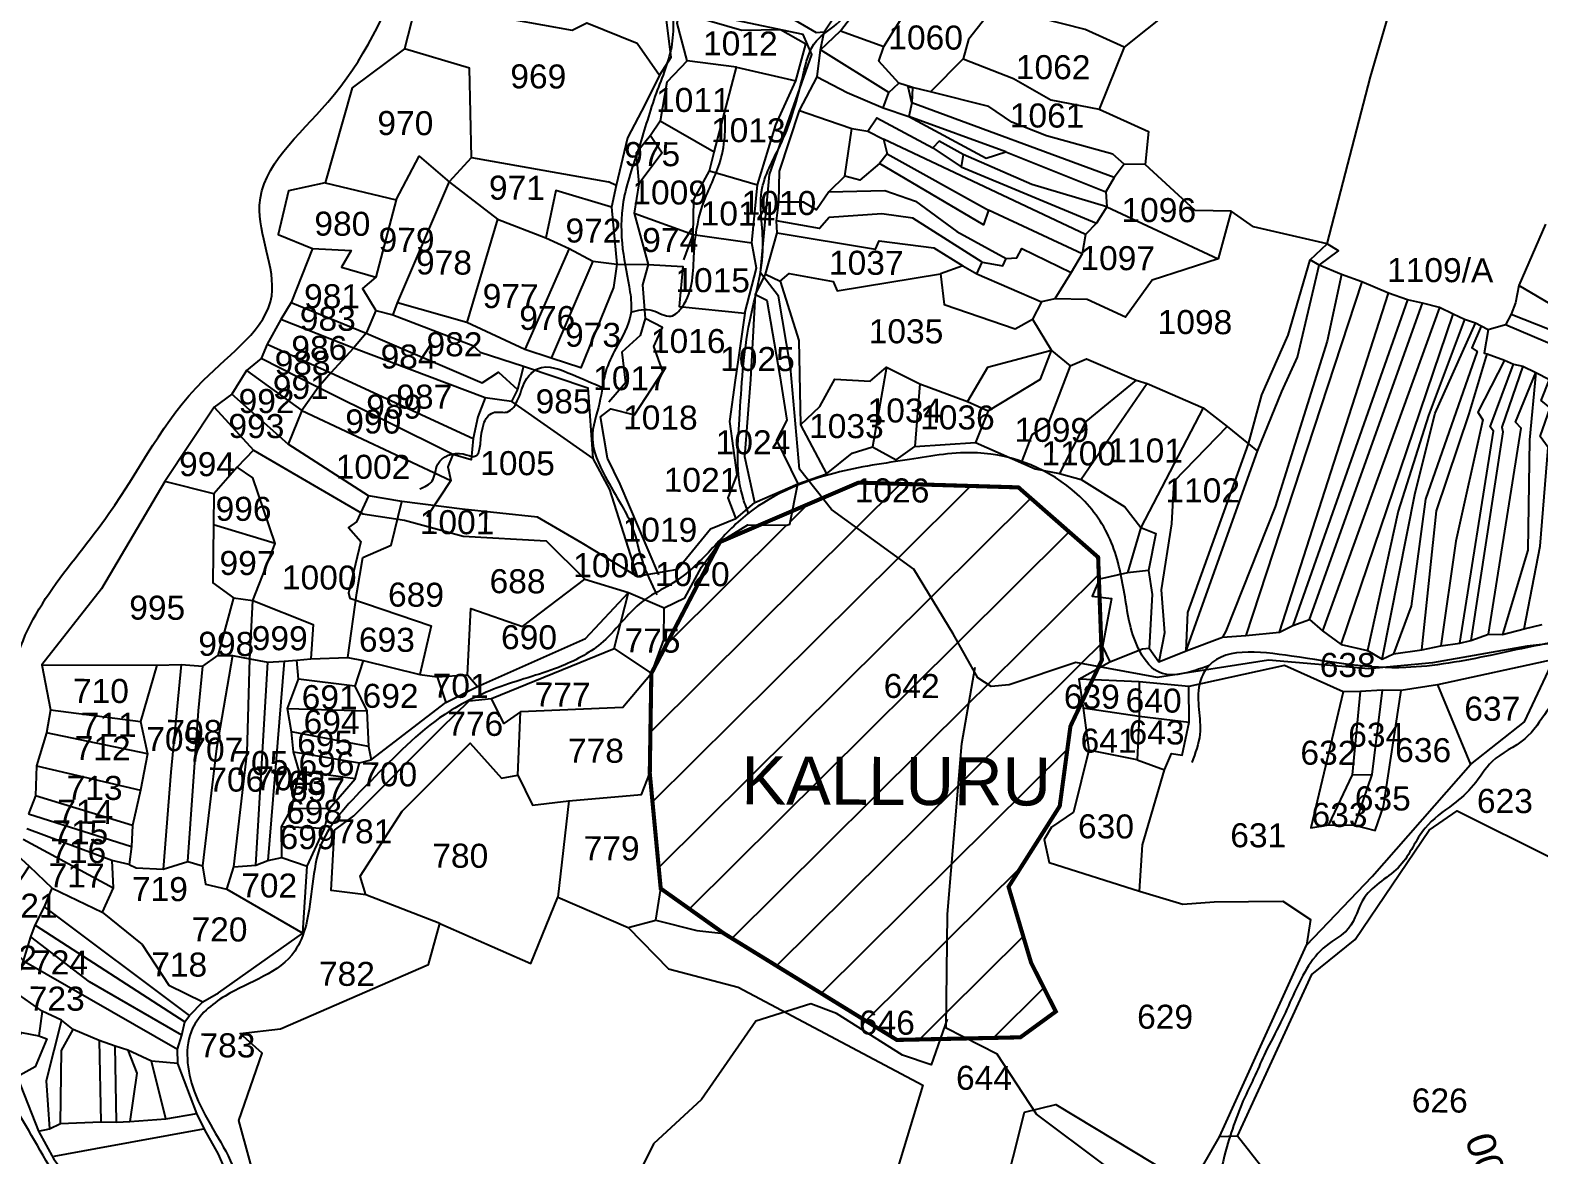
# Model space of a CAD drawing. Header units: inches. Extents: x 179671 to 186600, y 1613438 to 1621634.
# Drawn here: x 180495 to 181437, y 1617026 to 1617728 of the extents above; entities that cross this region are included whole.
import ezdxf
from ezdxf.enums import TextEntityAlignment as Align

# ---------------------------------------------------------------- set-up
doc = ezdxf.new("R2010")
doc.units = ezdxf.units.IN
doc.header["$LTSCALE"] = 15
doc.header["$MEASUREMENT"] = 0
for name, color, linetype in [('CSMark', 72, 'Continuous'), ('PLOT', 7, 'Continuous'), ('PLOT NO', 7, 'Continuous'), ('ROAD', 1, 'Continuous'), ('STREAM', 4, 'Continuous')]:
    doc.layers.add(name, color=color, linetype=linetype)
doc.styles.get("Standard").update_dxf_attribs({"font": 'arial.ttf'})
pattern_1 = [(44.7684, (179073.567, 1616750.192), (-22.40683, 22.58873), [])]

msp = doc.modelspace()

# ---------------------------------------------------------------- hatches: boundary and pattern name
at = {"layer": 'STREAM'}
h = msp.add_hatch(dxfattribs=at)
h.set_pattern_fill('ANSI31', color=11, scale=254.535425, angle=-0.23162)
h.set_pattern_definition(pattern_1)
h.paths.add_polyline_path([(181076.81, 1617282.52), (181084.63, 1617327.29), (181071.37, 1617350.97), (181046.65, 1617391.35), (180995.42, 1617428.52), (180989.76, 1617435.65), (180970.98, 1617427.6), (180969.38, 1617419.4), (180967.43, 1617418.69), (180950.68, 1617418.9), (180925.61, 1617408.16), (180882.85, 1617326.12), (180881.87, 1617263.81), (180888.71, 1617191.88), (180928.14, 1617163.87), (181036.14, 1617097.37), (181063.28, 1617097.94), (181066.96, 1617108.44), (181067.74, 1617175.93)])
h.paths.add_polyline_path([(180881.25, 1617376.7), (180935.52, 1617376.48), (180935.62, 1617399.46), (180881.34, 1617399.68)], flags=9)
h.paths.add_polyline_path([(180862.23, 1617335.26), (180904.73, 1617335.09), (180904.82, 1617357.68), (180862.32, 1617357.85)], flags=9)
h.paths.add_polyline_path([(181008.54, 1617096.7), (181051.16, 1617096.52), (181051.25, 1617119.5), (181008.63, 1617119.67)], flags=9)
h.paths.add_polyline_path([(181024.07, 1617306.81), (181066.69, 1617306.64), (181066.78, 1617329.62), (181024.16, 1617329.79)], flags=24)
h.paths.add_polyline_path([(181005.99, 1617428.95), (181060.27, 1617428.73), (181060.36, 1617451.7), (181006.08, 1617451.92)], flags=9)
h = msp.add_hatch(dxfattribs=at)
h.set_pattern_fill('ANSI31', color=11, scale=254.535425, angle=-0.23162)
h.set_pattern_definition(pattern_1)
h.paths.add_polyline_path([(181162.73, 1617373.87), (181158.02, 1617374.45), (181162.35, 1617384.23), (181161.83, 1617398.7), (181112.09, 1617442.3), (181012.26, 1617445.29), (180989.76, 1617435.65), (180995.42, 1617428.52), (181046.65, 1617391.35), (181071.37, 1617350.97), (181086.79, 1617323.44), (181094.96, 1617318.06), (181106.3, 1617318.96), (181147.93, 1617332.95), (181162.16, 1617330.34), (181164.16, 1617334.56)])
h.paths.add_polyline_path([(181030.93, 1617310.51), (181059.86, 1617310.39), (181059.92, 1617325.99), (181030.99, 1617326.1)], flags=24)
h = msp.add_hatch(dxfattribs=at)
h.set_pattern_fill('ANSI31', color=11, scale=254.535425, angle=-0.23162)
h.set_pattern_definition(pattern_1)
h.paths.add_polyline_path([(181144.54, 1617293.19), (181151.91, 1617308.73), (181149.88, 1617322.58), (181161.6, 1617329.17), (181162.16, 1617330.34), (181147.93, 1617332.95), (181106.3, 1617318.96), (181094.96, 1617318.06), (181086.79, 1617323.44), (181084.63, 1617327.29), (181076.81, 1617282.52), (181067.74, 1617175.93), (181066.91, 1617104.7), (181079.43, 1617098.28), (181113.29, 1617099), (181135.4, 1617115.1), (181119.96, 1617145.61), (181105.89, 1617192.95), (181137.86, 1617243.34)])

# ---------------------------------------------------------------- linework, layer by layer
at = {"layer": 'PLOT'}
for points in [[(180966.91, 1617737.32), (180985.73, 1617726.37), (180990.67, 1617726.78), (181012.73, 1617759.91), (181023.09, 1617774.08), (181034.63, 1617791.3), (181052.86, 1617807.09), (181060.64, 1617829.25), (181062.21, 1617857.17), (181075.58, 1617893.45), (181080.12, 1617903.59), (181085.28, 1617922.42), (181090.02, 1617945.76), (181105, 1617952.51), (181127.07, 1617985.44), (181138.18, 1618005.13), (181164.91, 1618063.59), (181188.55, 1618118.43)], [(180988.42, 1617715.38), (181000.88, 1617727.26), (181046.1, 1617786.19), (181059.06, 1617805.56), (181070.2, 1617839.44), (181066.27, 1617850.45), (181077.57, 1617866.55), (181084.46, 1617888.67), (181092.53, 1617913.91), (181090.02, 1617945.76)], [(181441.15, 1617606.69), (181424.48, 1617568.35), (181422.54, 1617557.54), (181419.8, 1617550.52), (181416.26, 1617543.77), (181405.43, 1617540.65), (181401.02, 1617542.87), (181397.46, 1617544.92), (181390.67, 1617547.16), (181383.54, 1617550.42), (181374.89, 1617554.53), (181364.36, 1617557.29), (181355.02, 1617559.36), (181343.14, 1617563.48), (181326.51, 1617570.68), (181313.88, 1617575.2), (181299.8, 1617581.03), (181294.2, 1617584.45), (181304.78, 1617594.42), (181331.82, 1617698.62), (181382.11, 1617870.73)], [(180900.69, 1617796.95), (180899.91, 1617780.42), (180889.15, 1617757.99), (180895.04, 1617710.65), (180887.88, 1617699.59), (180878.94, 1617681.44), (180867.89, 1617660.61), (180860.95, 1617630.69), (180858, 1617617.27), (180861.26, 1617581.58), (180859.16, 1617567.08), (180838.87, 1617516.94), (180820.35, 1617522.96), (180803.86, 1617528.47), (180767.58, 1617545.17), (180724.36, 1617557.42)], [(181178.03, 1617717.02), (181153.83, 1617728.21), (181097.03, 1617742.53), (181089.08, 1617751.22), (181086.27, 1617770.41), (181046.1, 1617786.19)], [(180743.36, 1617773.11), (180728.66, 1617716.14), (180696.15, 1617691.66), (180679.26, 1617632.36), (180656.21, 1617627.52), (180649.8, 1617600.22), (180671.24, 1617591.47), (180657.89, 1617557.7), (180651.45, 1617547.2), (180642.92, 1617531.77), (180639.16, 1617522.81), (180630.04, 1617515.22), (180620.9, 1617500.4), (180609.92, 1617492.4), (180578.97, 1617445.91), (180539.44, 1617379.07), (180502.3, 1617331.57), (180507.74, 1617303.54), (180505.21, 1617289.11), (180498.93, 1617268.51), (180498.23, 1617249.74), (180494.05, 1617238.54)], [(181027.68, 1617679.33), (181031.14, 1617688.88), (181037.32, 1617694.55), (181024.83, 1617708.41), (181028.06, 1617717.52), (181054.69, 1617760.24), (181089.08, 1617751.22), (181097.03, 1617742.53), (181080.98, 1617721.86), (181077.52, 1617709.8), (181057.14, 1617689.15), (181045.97, 1617691.92), (181045.48, 1617682.45), (181043.24, 1617692.39), (181045.97, 1617691.92), (181037.32, 1617694.55)], [(180780.62, 1617752.92), (180796.44, 1617734.33), (180833.51, 1617727.75), (180842.61, 1617732.25), (180873.98, 1617719.64), (180887.88, 1617699.59)], [(180679.26, 1617632.36), (180723.62, 1617621.86), (180737.88, 1617649.1), (180756.84, 1617632.94), (180786.74, 1617609.66), (180816.94, 1617598.09), (180831.55, 1617591.45), (180846.39, 1617583.59), (180861.26, 1617581.58), (180880.78, 1617581.5), (180902.62, 1617580.14), (180900.32, 1617555.29), (180941.28, 1617550.98), (180948.47, 1617579.22), (180945.6, 1617595.07), (180949.17, 1617631.13), (180960.57, 1617668.56), (180973.12, 1617696.05), (180979.31, 1617718.93), (180963.49, 1617728.01), (180939.34, 1617727.62), (180900.36, 1617738.75)], [(180936.05, 1617704.66), (180905.27, 1617708.51), (180899.05, 1617732.04), (180900.36, 1617738.75)], [(181206.91, 1617740.05), (181178.03, 1617717.02), (181162.47, 1617678.46), (181193.22, 1617664.4), (181191.11, 1617643.79), (181178.03, 1617644.13), (181171.89, 1617635.73), (181166.62, 1617626.75), (181167.17, 1617617.46), (181160.81, 1617607.3), (181154.03, 1617600.22), (181151.79, 1617588.19), (181144.99, 1617576.37), (181134.71, 1617560), (181126.49, 1617558.21), (181120.79, 1617547.3), (181132.76, 1617527.82), (181144.4, 1617518.29), (181154.63, 1617522.63), (181185.6, 1617509.19), (181192.53, 1617507.16), (181227.32, 1617492.07), (181242.45, 1617480.26), (181255.77, 1617469.53), (181264.13, 1617500.08), (181280.47, 1617537.36), (181294.2, 1617584.45)], [(180947.46, 1617432.87), (180941.25, 1617461.44), (180944.96, 1617509.62), (180947.99, 1617562.64), (180954.13, 1617575.48), (180961.49, 1617601.19), (180961.05, 1617608.68), (180962.5, 1617620.37), (180962.82, 1617639.79), (180975.39, 1617677.53), (180986.48, 1617698.54), (180988.42, 1617715.38), (180990.67, 1617726.78)], [(181000.88, 1617727.26), (181028.06, 1617717.52)], [(180721.52, 1617549.51), (180724.36, 1617557.42), (180756.73, 1617633.32), (180770.51, 1617648.3), (180769.4, 1617704.08), (180728.66, 1617716.14)], [(180905.27, 1617708.51), (180892.6, 1617695.34), (180888.3, 1617670.88), (180882.43, 1617662.04), (180873.28, 1617650.89), (180875.07, 1617631.76), (180872.2, 1617613.47), (180880.78, 1617581.5), (180877.38, 1617568.68), (180878.91, 1617547.72)], [(181031.14, 1617688.88), (180988.42, 1617715.38)], [(181077.52, 1617709.8), (181108.94, 1617697.59), (181132.37, 1617684.28), (181162.47, 1617678.46)], [(180903.16, 1617584.41), (180909.03, 1617600.08), (180909.35, 1617621.99), (180919.23, 1617639.91), (180922.07, 1617651.55), (180936.05, 1617704.66), (180973.12, 1617696.05)], [(180986.48, 1617698.54), (181005.14, 1617688.76), (181027.68, 1617679.33), (181043.62, 1617673.8), (181091.86, 1617647.85), (181104.19, 1617651.68), (181166.62, 1617626.75)], [(181178.03, 1617644.13), (181171.06, 1617650.36), (181129.6, 1617661.69), (181107.97, 1617670.21), (181093.64, 1617680.07), (181057.14, 1617689.15)], [(181171.89, 1617635.73), (181045.48, 1617682.45), (181043.62, 1617673.8)], [(180922.07, 1617651.55), (180888.3, 1617670.88)], [(180975.39, 1617677.53), (180992.86, 1617671.64), (181008.01, 1617666.37), (181017.96, 1617664.65), (181027.75, 1617659.71), (181030.16, 1617650.52), (181025.24, 1617644.57), (181013.09, 1617634.05), (181003.75, 1617636.69), (181008.01, 1617666.37)], [(181017.96, 1617664.65), (181023.55, 1617672.97), (181058.59, 1617654.37), (181076.33, 1617642.45), (181160.81, 1617607.3)], [(181104.19, 1617651.68), (181043.62, 1617673.8)], [(180882.43, 1617662.04), (180889.62, 1617651.17), (180875.07, 1617631.76)], [(181154.03, 1617600.22), (181027.75, 1617659.71)], [(181077.5, 1617650.19), (181062.49, 1617658.45), (181058.59, 1617654.37)], [(180770.51, 1617648.3), (180856.05, 1617632.99)], [(181151.79, 1617588.19), (181093.32, 1617615.27), (181090.32, 1617606.16), (181025.24, 1617644.57)], [(181030.16, 1617650.52), (181093.32, 1617615.27)], [(181167.17, 1617617.46), (181120.53, 1617631.33), (181077.5, 1617650.19), (181076.33, 1617642.45)], [(181216.71, 1617340.25), (181217.89, 1617364.19), (181255.77, 1617469.53), (181261.27, 1617464.85), (181276.61, 1617502.16), (181286.42, 1617523.68), (181299.8, 1617581.03), (181311.96, 1617590.06), (181304.78, 1617594.42), (181258.77, 1617605.04), (181244.82, 1617614.8), (181222.47, 1617615.09), (181191.11, 1617643.79)], [(180860.95, 1617630.69), (180856.05, 1617632.99)], [(180919.23, 1617639.91), (180949.17, 1617631.13)], [(181003.75, 1617636.69), (180993.6, 1617626.78), (180985.89, 1617615.49), (180977.95, 1617620.26), (180962.5, 1617620.37)], [(180858, 1617617.27), (180823.24, 1617627.54), (180816.94, 1617598.09)], [(180993.6, 1617626.78), (181028.61, 1617627.6), (181047.74, 1617620.92), (181073.66, 1617602.13), (181104.38, 1617585.15)], [(180723.62, 1617621.86), (180710.8, 1617573.49)], [(181244.82, 1617614.8), (181236.88, 1617584.95), (181195.49, 1617571.76), (181178.92, 1617548.53), (181155.03, 1617559.5), (181134.71, 1617560)], [(181167.17, 1617617.46), (181236.88, 1617584.95)], [(180786.74, 1617609.66), (180767.58, 1617545.17)], [(180872.2, 1617613.47), (180909.03, 1617600.08)], [(181089.32, 1617582.93), (181046.1, 1617610.44), (181026.73, 1617613.03), (180993.88, 1617610.88), (180987.93, 1617603.84), (180961.05, 1617608.68)], [(180909.03, 1617600.08), (180945.6, 1617595.07)], [(180961.49, 1617601.19), (181022.76, 1617590.95), (181025.07, 1617596.18), (181059.25, 1617591.94), (181077.45, 1617580.7), (181063.33, 1617575.52)], [(180671.24, 1617591.47), (180695.52, 1617590.27), (180689.35, 1617579.81), (180710.8, 1617573.49), (180702.46, 1617566.5), (180710.72, 1617552.82), (180721.4, 1617550.11), (180771.43, 1617530.94), (180776.07, 1617526.67), (180803.06, 1617518.05), (180843.19, 1617504.54), (180846.33, 1617460.36), (180856.8, 1617440.9), (180874.03, 1617386.72)], [(180831.55, 1617591.45), (180803.86, 1617528.47)], [(181086.1, 1617575.65), (181089.32, 1617582.93), (181102.31, 1617580.6), (181104.38, 1617585.15), (181110.99, 1617585.58), (181114.21, 1617591.49), (181144.99, 1617576.37)], [(180846.39, 1617583.59), (180820.35, 1617522.96)], [(181077.45, 1617580.7), (181086.1, 1617575.65), (181126.49, 1617558.21)], [(180954.13, 1617575.48), (180963.32, 1617570.98), (180969.01, 1617575.88), (180996.36, 1617570.84), (180998.8, 1617564.92), (181063.33, 1617575.52), (181065.72, 1617556.53), (181109.99, 1617541.38), (181120.79, 1617547.3)], [(180963.32, 1617570.98), (180975.05, 1617533.97), (180975.97, 1617481.38), (180988.16, 1617492.84), (180997.42, 1617509.77), (181019.52, 1617508.59), (181029.68, 1617517.26), (181050.51, 1617506.91), (181080.36, 1617495.89), (181093.26, 1617490.09), (181125.94, 1617509.88), (181132.76, 1617527.82), (181092.8, 1617517.17), (181080.36, 1617495.89)], [(181313.88, 1617575.2), (181304.79, 1617533.62), (181272.35, 1617430.17), (181241.57, 1617352.65), (181239.47, 1617348.73)], [(181326.51, 1617570.68), (181254.05, 1617349.74)], [(181664.32, 1617465.31), (181636.1, 1617476.72), (181562.51, 1617503.6), (181517, 1617518.46), (181475.8, 1617540.01), (181469.56, 1617537.28), (181463.47, 1617543.18), (181447.77, 1617549), (181447.92, 1617554.51), (181424.48, 1617568.35)], [(180657.89, 1617557.7), (180704.79, 1617538.58), (180777.3, 1617507.49), (180787.39, 1617514.15), (180799.27, 1617503.31)], [(180947.99, 1617562.64), (180955.05, 1617559.13), (180963.08, 1617511.85), (180967.41, 1617484.24), (180960.94, 1617471.71), (180974.28, 1617444.51)], [(181275.07, 1617352.01), (181343.14, 1617563.48)], [(181355.02, 1617559.36), (181283.45, 1617356.05)], [(181293.75, 1617359.86), (181364.36, 1617557.29)], [(180941.28, 1617550.98), (180937.07, 1617521.91), (180935.28, 1617509.28), (180931.7, 1617483.52), (180936.29, 1617450.15), (180930.53, 1617435.81), (180935.68, 1617422.65), (180919.78, 1617416.27), (180899.1, 1617391.08), (180874.03, 1617386.72), (180839.64, 1617407.43), (180811.68, 1617423.65), (180764.7, 1617428.8), (180727.03, 1617433.41), (180706.21, 1617436.96), (180655.99, 1617469.38), (180620.9, 1617500.4)], [(180710.72, 1617552.82), (180704.79, 1617538.58), (180696.96, 1617529.17), (180682.73, 1617513.9), (180674.9, 1617504.73), (180664.69, 1617490.38), (180655.99, 1617469.38)], [(181374.89, 1617554.53), (181301.87, 1617352.76)], [(181313.62, 1617344.14), (181383.54, 1617550.42)], [(181390.67, 1617547.16), (181383.54, 1617550.42)], [(181419.8, 1617550.52), (181493.02, 1617521.6), (181661.25, 1617452.68)], [(180779.13, 1617498.18), (180696.96, 1617529.17), (180651.45, 1617547.2)], [(180887.62, 1617387.73), (180863.31, 1617444.31), (180855.48, 1617460.47), (180851.01, 1617486.34), (180857.63, 1617491.38), (180872.4, 1617487.68), (180890.02, 1617514.66), (180884.41, 1617530.2), (180889.73, 1617542.11), (180878.91, 1617547.72), (180875.78, 1617537.2), (180864.39, 1617526.8), (180866.8, 1617507.6), (180856.31, 1617495.51)], [(181390.67, 1617547.16), (181368.18, 1617487.25), (181349.25, 1617427.49), (181330.12, 1617340.44)], [(181339.1, 1617335.04), (181359.89, 1617438.96), (181372.25, 1617488.57), (181397.46, 1617544.92)], [(181401.02, 1617542.87), (181395.24, 1617529.46), (181398.55, 1617527.11), (181366.23, 1617435.02), (181357.32, 1617368.14), (181346.19, 1617338.44)], [(181405.43, 1617540.65), (181402.83, 1617526.19), (181404.75, 1617525.58), (181415.66, 1617521.82), (181421.17, 1617519.28), (181426.92, 1617518.06), (181435.06, 1617514.07), (181443.69, 1617509.6)], [(181659.65, 1617443.94), (181491.19, 1617511.99), (181416.26, 1617543.77)], [(180642.92, 1617531.77), (180682.73, 1617513.9), (180771.58, 1617472.9)], [(180758.87, 1617462.9), (180674.9, 1617504.73), (180639.16, 1617522.81)], [(181363.99, 1617340.94), (181373.02, 1617427.63), (181393.47, 1617488.24), (181404.75, 1617525.58)], [(181415.66, 1617521.82), (181398.84, 1617489.16), (181401.97, 1617484.42), (181385.26, 1617408.75), (181375.89, 1617343.49)], [(180630.04, 1617515.22), (180664.69, 1617490.38), (180757.69, 1617446.53)], [(180803.06, 1617518.05), (180799.27, 1617503.31), (180795.51, 1617495.88), (180779.13, 1617498.18), (180774.61, 1617486.29), (180771.58, 1617472.9), (180770.41, 1617459.51), (180758.87, 1617462.9), (180755.86, 1617455.1), (180757.69, 1617446.53), (180742.69, 1617423.89)], [(181029.68, 1617517.26), (181020.99, 1617467.72)], [(181144.4, 1617518.29), (181130.12, 1617481.15), (181120.37, 1617475.17), (181113.7, 1617457.72)], [(181387.71, 1617345.03), (181408.61, 1617477.45), (181406.64, 1617480.03), (181421.17, 1617519.28)], [(181426.92, 1617518.06), (181413.96, 1617480), (181414.55, 1617477.03), (181394.45, 1617346.75)], [(181405.5, 1617350.61), (181426.05, 1617479.22), (181422.48, 1617483.01), (181435.06, 1617514.07)], [(181435.06, 1617514.07), (181431.19, 1617472.05), (181430.18, 1617403.14), (181414.25, 1617350.44)], [(181050.51, 1617506.91), (181047.28, 1617467.88)], [(181185.6, 1617509.19), (181154.22, 1617483.38), (181137.63, 1617451.05)], [(181192.53, 1617507.16), (181151.23, 1617447.26)], [(181427.86, 1617354.02), (181437.83, 1617405.65), (181442.85, 1617467.27), (181437.79, 1617474.11), (181444.01, 1617492), (181438.51, 1617496.53), (181443.69, 1617509.6)], [(180609.92, 1617492.4), (180634.4, 1617465.5), (180702.69, 1617425.82), (180728.71, 1617421.75), (180765.38, 1617411.94), (180817.2, 1617409.01), (180841.32, 1617384.96)], [(180795.51, 1617495.88), (180846.33, 1617460.36)], [(181227.32, 1617492.07), (181188.48, 1617417.24)], [(181093.26, 1617490.09), (181085.33, 1617470.26)], [(180975.97, 1617481.38), (180992.26, 1617450.8)], [(181242.45, 1617480.26), (181209.07, 1617446.07), (181207.62, 1617419.57), (181201.23, 1617378.43), (181203.26, 1617351.43), (181199.75, 1617333.47)], [(180634.4, 1617465.5), (180624.3, 1617454.83), (180609.64, 1617438.28), (180578.97, 1617445.91)], [(180619.93, 1617009.14), (180612.66, 1617025.98), (180603.96, 1617041.17), (180599.03, 1617051.51), (180587.15, 1617082.68), (180586.98, 1617091.7), (180589.74, 1617100.29), (180591.46, 1617108.67), (180594.41, 1617112.64), (180602.85, 1617121.21), (180612.52, 1617126.83), (180665.19, 1617164.05), (180667.88, 1617205.78), (180678.7, 1617229.37), (180681.9, 1617241.94), (180697.93, 1617260.33), (180700.7, 1617270.39), (180707.84, 1617272.25), (180754.59, 1617307.93), (180774.24, 1617318.04), (180841.75, 1617347.97), (180868.53, 1617376.6), (180890.96, 1617367.07), (180903.79, 1617373.31), (180914.15, 1617392.56), (180925.61, 1617408.16), (180943.08, 1617419), (180967.43, 1617418.69), (180969.38, 1617419.4), (180974.28, 1617444.51), (180992.26, 1617450.8), (181008.16, 1617463.77), (181020.99, 1617467.72), (181035.63, 1617459.52), (181047.28, 1617467.88), (181085.33, 1617470.26), (181122.43, 1617453.91), (181137.63, 1617451.05), (181151.23, 1617447.26), (181178.52, 1617430.08), (181188.48, 1617417.24), (181180.11, 1617389.03), (181162.74, 1617385.1), (181158.02, 1617374.45), (181170.16, 1617372.94), (181164.63, 1617343.03), (181169.1, 1617333.38), (181189.49, 1617341.43), (181193.78, 1617341.84), (181199.75, 1617333.47), (181216.71, 1617340.25), (181216.71, 1617340.25), (181239.47, 1617348.73), (181254.05, 1617349.74), (181275.07, 1617352.01), (181283.45, 1617356.05), (181293.75, 1617359.86), (181301.87, 1617352.76), (181313.62, 1617344.14), (181330.12, 1617340.44), (181339.1, 1617335.04), (181346.19, 1617338.44), (181363.99, 1617340.94), (181375.89, 1617343.49), (181387.71, 1617345.03), (181394.45, 1617346.75), (181405.5, 1617350.61), (181414.25, 1617350.44), (181427.86, 1617354.02), (181439.18, 1617356.79)], [(181216.71, 1617340.25), (181261.27, 1617464.85)], [(180632.08, 1617335.35), (180634.1, 1617371.75), (180648.03, 1617407.34), (180634, 1617448.31), (180624.3, 1617454.83)], [(180935.68, 1617422.65), (180947.46, 1617432.87), (180974.28, 1617444.51)], [(180609.64, 1617438.28), (180609.56, 1617418.84), (180609.01, 1617382.79), (180621.94, 1617373.42), (180612.18, 1617337.35)], [(180706.21, 1617436.96), (180698.85, 1617420.75), (180693.67, 1617417.22), (180701.38, 1617408.48), (180693.83, 1617376.25), (180694.61, 1617373.23), (180745.34, 1617355.81), (180738.32, 1617325.57)], [(180693.26, 1617336.06), (180698.99, 1617376.55), (180702.64, 1617398.48), (180720.43, 1617406.15), (180727.03, 1617433.41)], [(180648.03, 1617407.34), (180609.56, 1617418.84)], [(181188.48, 1617417.24), (181197.88, 1617413.59), (181193.31, 1617390.5), (181180.11, 1617389.03)], [(181193.31, 1617390.5), (181195.59, 1617375.35), (181193.78, 1617341.84)], [(180502.3, 1617331.57), (180574.01, 1617331.27), (180589.37, 1617331.69), (180602.8, 1617330.67), (180612.18, 1617337.35), (180621.3, 1617337.31), (180632.08, 1617335.35), (180643.35, 1617333.15), (180653.67, 1617333.82), (180661.59, 1617334.51), (180670.23, 1617335.19), (180693.26, 1617336.06), (180702.85, 1617334.34), (180738.32, 1617325.57), (180749.11, 1617324.09), (180768.07, 1617325.21), (180770.15, 1617366.67), (180802.49, 1617355.51), (180841.32, 1617384.96), (180868.53, 1617376.6)], [(180621.94, 1617373.42), (180634.1, 1617371.75), (180671.74, 1617356.61), (180670.23, 1617335.19)], [(180750.83, 1617170.01), (180704.64, 1617187.95), (180683.02, 1617190.61), (180685.11, 1617228.35), (180697.09, 1617237.34), (180751.88, 1617292.28), (180769.06, 1617308.99), (180782.95, 1617310.55), (180859.66, 1617341.7), (180868.53, 1617376.6)], [(181101.6, 1616996.13), (181115.85, 1617052.32), (181135.33, 1617057.03), (181219.84, 1617006.14), (181237.63, 1617036.88), (181292.03, 1617156.45), (181332.92, 1617199.36), (181394.32, 1617269.26), (181427.96, 1617296.05), (181446.38, 1617334.86), (181448.66, 1617307.03), (181476.63, 1617339.22), (181613.98, 1617375.02), (181692.79, 1617375), (181762.52, 1617368.74), (181813.06, 1617357.46), (181856.72, 1617344.43), (181899.44, 1617361.61), (181966.74, 1617345.78), (181994.58, 1617347.76), (181999.27, 1617362.05)], [(180859.66, 1617341.7), (180882.85, 1617326.12), (180890.68, 1617347.06), (180890.96, 1617367.07)], [(180574.01, 1617331.27), (180563.95, 1617296.24), (180568.24, 1617275.93), (180563.78, 1617253.33), (180558.8, 1617231.26), (180558.23, 1617218.16), (180556.9, 1617206.86), (180545.98, 1617209.48), (180546.72, 1617192.37), (180540.03, 1617177.07), (180564.83, 1617156.9), (180581.52, 1617131.5), (180602.85, 1617121.21)], [(180589.37, 1617331.69), (180582.91, 1617264.56), (180578.02, 1617204.06)], [(180621.3, 1617337.31), (180611.35, 1617279.38), (180602.57, 1617205.97)], [(180622.12, 1617205.4), (180630.45, 1617276.9), (180632.08, 1617335.35)], [(180635.81, 1617206.55), (180643.35, 1617333.15)], [(180653.67, 1617333.82), (180643.46, 1617209.33)], [(180652.12, 1617211.31), (180651.86, 1617230.42), (180658.36, 1617242.01), (180662.98, 1617265.22), (180659.47, 1617277.17), (180658.23, 1617289.76), (180655.71, 1617304.29), (180662.56, 1617322.65), (180661.59, 1617334.51)], [(180702.85, 1617334.34), (180697.74, 1617318.31), (180705.1, 1617302.8), (180705.1, 1617302.8), (180706.3, 1617280.53), (180707.84, 1617272.25)], [(181446.38, 1617334.86), (181373.66, 1617319.06), (181350.98, 1617315.48), (181339.14, 1617315.74), (181325.66, 1617314.97), (181314.84, 1617314.61), (181278.15, 1617331.08), (181218.4, 1617318.08), (181187.54, 1617321.02), (181149.88, 1617322.58), (181169.1, 1617333.38)], [(180593.53, 1617208.82), (180600.17, 1617302.77), (180602.8, 1617330.67)], [(180697.74, 1617318.31), (180662.56, 1617322.65)], [(180749.11, 1617324.09), (180754.59, 1617307.93)], [(180768.07, 1617325.21), (180774.24, 1617318.04)], [(180882.85, 1617326.12), (180865, 1617304.9), (180801.06, 1617302.25), (180790.69, 1617294.88), (180782.95, 1617310.55)], [(181149.88, 1617322.58), (181152.49, 1617304.77), (181155.98, 1617278.32), (181146.47, 1617239.57), (181132.7, 1617230.27), (181128.16, 1617222.51), (181131.18, 1617208.17), (181187.66, 1617190.33), (181214.68, 1617182.03), (181234.36, 1617183.59), (181277.19, 1617184.03), (181294.35, 1617172.5), (181292.03, 1617156.45)], [(181187.54, 1617321.02), (181187.43, 1617299.47), (181186.15, 1617272.24), (181203.31, 1617266.06)], [(181187.66, 1617190.33), (181189.55, 1617219.2), (181203.31, 1617266.06), (181207.62, 1617276.24), (181214.2, 1617275.05), (181218.68, 1617295.69), (181218.4, 1617318.08)], [(181314.84, 1617314.61), (181294.71, 1617229.72), (181305.89, 1617231.66), (181321.97, 1617231.44), (181334.82, 1617228.18), (181340.08, 1617243.15), (181350.98, 1617315.48)], [(181320.72, 1617262.8), (181325.66, 1617314.97)], [(181339.14, 1617315.74), (181332.82, 1617263.06), (181321.97, 1617231.44)], [(181373.66, 1617319.06), (181394.32, 1617269.26)], [(180507.74, 1617303.54), (180563.95, 1617296.24)], [(180655.71, 1617304.29), (180705.1, 1617302.8)], [(181152.49, 1617304.77), (181187.43, 1617299.47), (181218.68, 1617295.69)], [(180704.64, 1617187.95), (180701.07, 1617199.66), (180727.24, 1617240.16), (180769.75, 1617282.56), (180789.23, 1617260.79), (180799.42, 1617262.63), (180801.06, 1617302.25)], [(180568.24, 1617275.93), (180505.21, 1617289.11)], [(180706.3, 1617280.53), (180658.23, 1617289.76)], [(180659.47, 1617277.17), (180700.7, 1617270.39)], [(181186.15, 1617272.24), (181155.98, 1617278.32)], [(180498.93, 1617268.51), (180563.78, 1617253.33)], [(180697.93, 1617260.33), (180662.98, 1617265.22)], [(180799.42, 1617262.63), (180808.72, 1617243.85), (180831.24, 1617246.7), (180876.81, 1617250.53), (180881.87, 1617263.81)], [(181305.89, 1617231.66), (181320.72, 1617262.8), (181332.82, 1617263.06)], [(180558.8, 1617231.26), (180498.23, 1617249.74)], [(180831.24, 1617246.7), (180824.5, 1617186.49)], [(180494.05, 1617238.54), (180558.23, 1617218.16)], [(180658.36, 1617242.01), (180681.9, 1617241.94)], [(181248.89, 1617037.28), (181295.37, 1617138.16), (181322.3, 1617160.15), (181368.56, 1617228.32), (181386, 1617240.48), (181445.34, 1617210.93)], [(180545.98, 1617209.48), (180492.98, 1617229.06)], [(180678.7, 1617229.37), (180651.86, 1617230.42)], [(180490.68, 1617222.67), (180546.72, 1617192.37)], [(180484.66, 1617214.86), (180494.41, 1617205.86), (180508.8, 1617192.03), (180540.03, 1617177.07)], [(180556.9, 1617206.86), (180561.13, 1617204.73), (180578.02, 1617204.06), (180593.53, 1617208.82), (180602.57, 1617205.97), (180604.54, 1617194.51), (180617.8, 1617191.44), (180665.19, 1617164.05)], [(180617.8, 1617191.44), (180622.12, 1617205.4), (180635.81, 1617206.55), (180643.46, 1617209.33), (180652.12, 1617211.31), (180667.88, 1617205.78)], [(180494.41, 1617205.86), (180470.12, 1617169.35), (180490.82, 1617146.85), (180586.98, 1617091.7)], [(180587.15, 1617082.68), (180570.76, 1617084.02), (180555.93, 1617090.99), (180547.99, 1617093.44), (180537.98, 1617096.93), (180521.76, 1617103.9), (180514.53, 1617109.8), (180502.45, 1617115.38), (180484.87, 1617127.88), (180490.82, 1617146.85), (180495.48, 1617161.66), (180498.11, 1617169.02), (180504.02, 1617180.49), (180508.8, 1617192.03)], [(180868.39, 1617167.56), (180885.61, 1617172.23), (180888.71, 1617191.88)], [(180594.41, 1617112.64), (180504.02, 1617180.49)], [(180650.67, 1616954.23), (180625.36, 1617047.12), (180639.85, 1617089.02), (180626.07, 1617101.41), (180651.28, 1617104.27), (180743.81, 1617144.37), (180750.83, 1617170.01), (180807.54, 1617145.1), (180824.5, 1617186.49), (180868.39, 1617167.56), (180893.48, 1617141.79), (180937.08, 1617130.28), (181052.42, 1617069.11), (181036.4, 1617016.37)], [(180885.61, 1617172.23), (180911.31, 1617165.7), (180928.14, 1617163.87)], [(180589.74, 1617100.29), (180532.05, 1617133.7), (180495.48, 1617161.66)], [(180498.11, 1617169.02), (180591.46, 1617108.67)], [(180502.45, 1617115.38), (180500.46, 1617099.91)], [(180476.16, 1617105.52), (180485.68, 1617095.64), (180489.62, 1617101.91), (180500.46, 1617099.91), (180505.44, 1617098.16), (180498.21, 1617080.63), (180486.83, 1617074.3)], [(180514.53, 1617109.8), (180504.9, 1617071.93), (180506.99, 1617041.8)], [(180513.92, 1617045.23), (180514.53, 1617090.75), (180521.76, 1617103.9)], [(180537.98, 1617096.93), (180539.16, 1617046.16)], [(180471.14, 1617092.89), (180484.06, 1617083.49), (180486.83, 1617074.3), (180500.21, 1617040.36), (180509.83, 1617022.99), (180520.74, 1617008.43), (180537.71, 1616973.06), (180541.76, 1616964.64), (180547.05, 1616948.31), (180539.32, 1616928.21), (180539.27, 1616906.76)], [(180548.83, 1617046.12), (180547.99, 1617093.44)], [(180555.93, 1617090.99), (180561.56, 1617076.68), (180557.13, 1617046.43)], [(180579.6, 1617048.07), (180570.76, 1617084.02)], [(180500.21, 1617040.36), (180506.99, 1617041.8), (180513.92, 1617045.23), (180539.16, 1617046.16), (180548.83, 1617046.12), (180557.13, 1617046.43), (180579.6, 1617048.07), (180599.03, 1617051.51)], [(180602.92, 1617041.76), (180535.7, 1617029.38), (180509.8, 1617024.54)], [(181412.77, 1616933.19), (181304.06, 1616944.9), (181285.97, 1616989.98), (181248.89, 1617037.28), (181237.63, 1617036.88)]]:
    msp.add_lwpolyline(points, dxfattribs=at)
at = {"layer": 'ROAD'}
for points in [[(181490.13, 1617349.82), (181429.63, 1617343.14), (181370.69, 1617332.68), (181330.9, 1617329.06), (181268.24, 1617334.35), (181198.91, 1617323.62), (181147.93, 1617332.95), (181106.3, 1617318.96), (181094.96, 1617318.06), (181086.79, 1617323.44), (181071.37, 1617350.97), (181046.65, 1617391.35), (180995.42, 1617428.52), (180975.37, 1617453.77), (180969.64, 1617517.36), (180962.25, 1617561.67), (180950.97, 1617576.19), (180956.58, 1617637.53), (180983.04, 1617712.49), (180977.74, 1617725.06), (180932.12, 1617734.68)], [(181165.6, 1617019.34), (181123.4, 1617051.05), (181098.71, 1617088.39), (181066.91, 1617104.7), (181067.74, 1617175.93), (181076.81, 1617282.52), (181085.1, 1617329.98)], [(181067.6, 1617110.28), (181057.61, 1617081.75), (181039.59, 1617087.94), (180998.5, 1617113.97), (180982.52, 1617119.81), (180948.08, 1617109.07), (180914.18, 1617060.21), (180884.1, 1617032.44), (180877.23, 1617018.52), (180880.09, 1616971.69), (180877.5, 1616921.69), (180869.14, 1616875.68), (180868.21, 1616815.12), (180871.16, 1616785.17), (180865.19, 1616752.64), (180836.72, 1616700.02), (180809.7, 1616671.89), (180741.77, 1616628.96), (180684.26, 1616570.94), (180641, 1616529.14), (180611.84, 1616469.85)]]:
    msp.add_lwpolyline(points, dxfattribs=at)
at = {"layer": 'STREAM', "color": 11, "const_width": 2.55}
msp.add_lwpolyline([(180928.14, 1617163.87), (180888.71, 1617191.88), (180881.87, 1617263.81), (180882.85, 1617326.12), (180925.61, 1617408.16), (181012.26, 1617445.29), (181112.09, 1617442.3), (181161.83, 1617398.7), (181164.16, 1617334.56), (181144.54, 1617293.19), (181137.86, 1617243.34), (181105.89, 1617192.95), (181119.96, 1617145.61), (181135.4, 1617115.1), (181113.29, 1617099), (181036.14, 1617097.37), (180928.14, 1617163.87)], dxfattribs=at)
at = {"layer": 'STREAM'}
for points in [[(180507.41, 1619093.91), (180535.45, 1619079.09), (180570.11, 1619063.93), (180597.99, 1619051.43), (180652.5, 1619027.17), (180689.28, 1619006.54), (180729.52, 1618982.76), (180787.03, 1618938.68), (180810.55, 1618898.87), (180866.14, 1618841.19), (180898.17, 1618814.44), (180950.84, 1618770.91), (180995.32, 1618740.22), (181022.04, 1618718.63), (181049.35, 1618703.81), (181075.38, 1618680.53), (181099.83, 1618661.52), (181115.95, 1618625.76), (181121.7, 1618596.43), (181124.84, 1618581.23), (181127.44, 1618548.47), (181136.23, 1618507.96), (181138.23, 1618474.29), (181136.36, 1618433.4), (181137.4, 1618375.25), (181126.98, 1618328.43), (181125.56, 1618293.07), (181137.37, 1618253.99), (181157.77, 1618235.16), (181176.8, 1618197.59), (181204.36, 1618158.71), (181254.07, 1618100.34), (181303.73, 1618043.05), (181346.22, 1618004.96), (181396.89, 1617985.58), (181437.3, 1617960.71), (181524.13, 1617886.76), (181568.31, 1617844.83), (181610.41, 1617816.11), (181657.57, 1617774.17), (181698.36, 1617714.06), (181716.15, 1617684.59), (181731.76, 1617643.62), (181717.05, 1617592.13), (181713.05, 1617552.1), (181694.34, 1617513.96), (181678.45, 1617492.69), (181668.76, 1617466.45), (181662.27, 1617441.45), (181657.3, 1617418.8), (181650.34, 1617403.1), (181645.92, 1617391.36), (181644.03, 1617380.62)], [(180336.73, 1616632.42), (180359.06, 1616685.6), (180399.15, 1616730.6), (180456.77, 1616777.57), (180511.15, 1616831.47), (180531.02, 1616909.74), (180531.26, 1616969.55), (180504.91, 1617021.98), (180472.94, 1617070.53), (180429.16, 1617120.76), (180443.22, 1617173.6), (180486.24, 1617269.28), (180484.5, 1617322.01), (180544.2, 1617425.9), (180603.25, 1617509.31), (180645.8, 1617561.86), (180638.21, 1617618.51), (180680.81, 1617682.77), (180728.79, 1617769.53), (180744.08, 1617846.26), (180676.23, 1617974.91), (180639.1, 1618066.67), (180617.42, 1618117.76), (180561.35, 1618162.75), (180524.18, 1618246.17), (180478.04, 1618446.66), (180442.6, 1618703.12), (180441.91, 1618790.57), (180435.87, 1618841.6), (180440.51, 1618959.2)], [(180806.7, 1617972.42), (180817.63, 1617993.18), (180840.36, 1618030.58), (180857.75, 1618052.48), (180880.58, 1618043.89), (180903.4, 1618032.67), (180921.55, 1618024.39), (180955.51, 1618013.13), (180977.17, 1618005.42), (180980.36, 1617995.16), (180968.22, 1617966.79), (180958.99, 1617933.29), (180943.3, 1617896.15), (180941.18, 1617878.88), (180945.5, 1617859.82), (180927.13, 1617814.63), (180907.94, 1617783.07), (180897.26, 1617751.77), (180895.67, 1617718.97), (180885.86, 1617688.37), (180875.17, 1617654.72), (180865.35, 1617620.49), (180864.94, 1617591.2), (180869.52, 1617564.35), (180870.05, 1617550.87), (180860.58, 1617528.94), (180854.36, 1617514.61), (180850.47, 1617495), (180846.01, 1617472.89), (180854.12, 1617449.13), (180864.02, 1617431.52), (180869.84, 1617420.36), (180877.07, 1617396.61), (180886.37, 1617375.19)], [(180943.85, 1617425.51), (180940.32, 1617435.01), (180937.85, 1617484.71), (180944.34, 1617546.08), (180952.54, 1617592.91), (180952.11, 1617629.03), (180964.1, 1617657.46), (180977.63, 1617699.82), (180986.03, 1617721.14), (180998.54, 1617731.47), (181021.81, 1617761.63), (181036.81, 1617780.15), (181051.74, 1617800.26), (181060.43, 1617820.39), (181068.01, 1617858.63), (181075.81, 1617878.47), (181081.24, 1617896.72), (181089.34, 1617918.34), (181095.71, 1617950.65), (181101.12, 1617967.83), (181113.66, 1617985.87), (181123.21, 1617996.81)], [(180869.95, 1617551.69), (180883.58, 1617552.74), (180895.16, 1617549.2), (180902.18, 1617555.06), (180909.51, 1617588.46), (180914.63, 1617617.56), (180925.34, 1617644.29), (180928.64, 1617660.75), (180928.99, 1617674.87)], [(180738.25, 1617441.4), (180746, 1617446.33), (180749.54, 1617456.8), (180765.4, 1617463.17), (180772.02, 1617461.49), (180778.55, 1617482.98), (180785.01, 1617489.21), (180792.74, 1617489.36), (180799.77, 1617497.61), (180805.16, 1617510.28), (180811.81, 1617516.32), (180833.52, 1617512.74), (180852.26, 1617504.75)], [(181231.22, 1617331.11), (181198.64, 1617327.49), (181186.89, 1617342), (181178.26, 1617375.91), (181169.26, 1617409.81), (181148.8, 1617438.06), (181086.44, 1617463.81), (181044.14, 1617459.8), (180997.54, 1617451.23), (180939.91, 1617423.3), (180918.49, 1617401.7), (180894.79, 1617381.62), (180879.14, 1617372.55), (180852.75, 1617346.02), (180827.16, 1617330.9), (180788.98, 1617318), (180753.86, 1617300.63), (180707.6, 1617258.95), (180676.58, 1617219.12), (180667.24, 1617169.3), (180660.2, 1617152.73), (180616.67, 1617124.75), (180596.4, 1617104.66), (180597.38, 1617065.45), (180621.19, 1617019.3), (180638.85, 1616954.29), (180654.28, 1616908.94), (180651.91, 1616888.4), (180684.14, 1616851.35), (180719.84, 1616825.33), (180758.62, 1616794.5), (180776.09, 1616781.87), (180782.89, 1616767.38), (180761.73, 1616714.56), (180719.58, 1616659.66), (180677.88, 1616616.44), (180661.02, 1616592.15), (180636.16, 1616567.52), (180605.14, 1616526.92), (180587.95, 1616512.91)], [(181981.44, 1617339.41), (181949.84, 1617358.34), (181909.89, 1617373.49), (181870.3, 1617360.33), (181829.22, 1617359.06), (181783.3, 1617369), (181728.32, 1617378.5), (181679.73, 1617377.98), (181633.3, 1617380.55), (181604.48, 1617378.76), (181577.78, 1617373.16), (181496.42, 1617350.97), (181467.08, 1617348.42), (181407.61, 1617337.63), (181353.87, 1617329.85), (181282.66, 1617336.99), (181228.92, 1617328.46), (181225.07, 1617319.34), (181225.33, 1617288.13), (181220.31, 1617270.64)], [(181464.5, 1617343.98), (181450.71, 1617315.63), (181442.08, 1617302.67), (181428.18, 1617285.31), (181407.92, 1617271.2), (181396.24, 1617256.31), (181383.46, 1617244.48), (181365.97, 1617229.62), (181350.38, 1617206.18), (181328.14, 1617186.24), (181318.1, 1617166.92), (181304.22, 1617156.2), (181291.98, 1617141.6), (181275.8, 1617108.21), (181266.32, 1617089.73), (181259.9, 1617075.38), (181255.15, 1617065.44), (181242.23, 1617030.7), (181236.32, 1617005.56), (181235.44, 1616993.68), (181246.44, 1616977.88), (181258.79, 1616951.84), (181262.03, 1616932.47), (181263.31, 1616906.76), (181271.2, 1616872.78), (181279.7, 1616853.67), (181282.67, 1616833.48)], [(180315.77, 1616640.96), (180319.27, 1616664.27), (180351.04, 1616701.32), (180390.08, 1616726.58), (180422.11, 1616768), (180453.12, 1616798.01), (180500.01, 1616837.33), (180507.43, 1616868.4), (180516.06, 1616898.74), (180517.23, 1616937.31), (180499.2, 1617000.73), (180477.19, 1617040.47), (180450.13, 1617081.77), (180402.9, 1617039.99), (180329.02, 1616979.11), (180295.85, 1616953.21), (180257.25, 1616889.63), (180210.46, 1616857.5), (180181.1, 1616827.16), (180144.36, 1616817.36), (180105.64, 1616781.47)]]:
    msp.add_spline(points, degree=3, dxfattribs=at)

# ---------------------------------------------------------------- texts
at = {"layer": 'CSMark', "color": 1}
msp.add_text('4.300', height=18, rotation=108.20368, dxfattribs=at).set_placement((181418.9, 1616978.7, 96), align=Align.MIDDLE_LEFT)
at = {"layer": 'PLOT NO'}
for s, p in [('1012', (180938.41, 1617719.42)), ('1060', (181054.12, 1617723.15)), ('1062', (181133.75, 1617704.61)), ('969', (180812.27, 1617698.86)), ('1011', (180909.1, 1617684.14)), ('1061', (181129.98, 1617674.43)), ('970', (180729.25, 1617669.71)), ('1013', (180943.4, 1617665.26)), ('975', (180883.38, 1617650.35)), ('971', (180798.9, 1617629.35)), ('1009', (180894.28, 1617626.42)), ('1010', (180962.5, 1617619.9)), ('1096', (181199.7, 1617615.42)), ('980', (180689.92, 1617606.89)), ('1014', (180936.94, 1617613.24)), ('979', (180730, 1617596.84)), ('972', (180846.72, 1617602.61)), ('974', (180894.62, 1617596.69)), ('978', (180753.38, 1617582.69)), ('1037', (181017.06, 1617582.52)), ('1097', (181174.07, 1617585.41)), ('1015', (180921.14, 1617571.66)), ('981', (180683.49, 1617561.63)), ('977', (180794.98, 1617561.7)), ('983', (180680.83, 1617547.59)), ('976', (180817.84, 1617548.08)), ('1098', (181222.27, 1617545.5)), ('982', (180759.95, 1617531.65)), ('973', (180846.45, 1617537.55)), ('1016', (180905.88, 1617533.73)), ('1035', (181041.89, 1617539.74)), ('986', (180675.54, 1617529.39)), ('984', (180731.26, 1617523.96)), ('1025', (180949.11, 1617522.48)), ('988', (180665.09, 1617520.07)), ('991', (180663.98, 1617504.98)), ('1017', (180869.84, 1617510.45)), ('992', (180642.59, 1617496.21)), ('987', (180741.06, 1617498.94)), ('985', (180828.05, 1617495.98)), ('990', (180709.22, 1617483.45)), ('989', (180722.28, 1617492.77)), ('1018', (180888.5, 1617485.91)), ('1034', (181041.17, 1617490.29)), ('1036', (181073.97, 1617485.99)), ('993', (180636.27, 1617480.62)), ('1033', (181004.66, 1617480.55)), ('1099', (181132.9, 1617478.19)), ('1024', (180946.3, 1617470.44)), ('1101', (181191.47, 1617465.37)), ('994', (180605.44, 1617456.8)), ('1005', (180799.29, 1617457.42)), ('1100', (181149.73, 1617463.56)), ('1002', (180709.08, 1617455.14)), ('1021', (180913.88, 1617446.97)), ('1026', (181033.18, 1617440.42)), ('1102', (181227.13, 1617440.48)), ('996', (180628.22, 1617428.92)), ('1001', (180761.56, 1617420.58)), ('1019', (180888.23, 1617415.85)), ('997', (180630.69, 1617395.08)), ('1006', (180857.38, 1617393.69)), ('1000', (180675.46, 1617386.05)), ('688', (180799.33, 1617383.7)), ('1020', (180908.43, 1617388.18)), ('689', (180735.92, 1617375.33)), ('995', (180574.31, 1617367.2)), ('998', (180617.46, 1617344.64)), ('999', (180650.82, 1617348.15)), ('693', (180717.73, 1617347.2)), ('690', (180806.47, 1617348.75)), ('775', (180883.53, 1617346.69)), ('638', (181317.67, 1617331.44)), ('710', (180539.16, 1617315.25)), ('701', (180763.75, 1617318.41)), ('642', (181045.42, 1617318.31)), ('691', (180682.01, 1617311.32)), ('692', (180720.02, 1617312.14)), ('777', (180827.43, 1617312.97)), ('639', (181157.89, 1617311.66)), ('640', (181196.49, 1617309.24)), ('694', (180683.19, 1617295.84)), ('637', (181407.95, 1617304.13)), ('711', (180543.97, 1617294.14)), ('708', (180597.49, 1617289.64)), ('776', (180772.89, 1617294.72)), ('643', (181198.3, 1617289.37)), ('634', (181335.47, 1617287.87)), ('712', (180540.24, 1617279.48)), ('709', (180584.93, 1617285.11)), ('707', (180610.6, 1617278.58)), ('695', (180679.16, 1617283.02)), ('778', (180848.27, 1617277.94)), ('641', (181168.38, 1617284.17)), ('632', (181305.61, 1617276.64)), ('636', (181364.78, 1617278.3)), ('705', (180638.72, 1617270.22)), ('696', (180680.02, 1617269.87)), ('706', (180623.68, 1617259.88)), ('704', (180653.06, 1617260.68)), ('703', (180661.92, 1617257.9)), ('700', (180719.15, 1617263.19)), ('713', (180535.24, 1617254.74)), ('697', (180674.14, 1617253.59)), ('635', (181339.57, 1617248.14)), ('714', (180529.37, 1617239.78)), ('698', (180672.25, 1617239.84)), ('623', (181415.84, 1617246.54)), ('630', (181166.74, 1617230.68)), ('633', (181312.55, 1617237.84)), ('715', (180526.26, 1617226.95)), ('699', (180668.2, 1617223.96)), ('781', (180703.66, 1617227.6)), ('631', (181261.84, 1617225.1)), ('716', (180524.99, 1617215.34)), ('780', (180763.56, 1617212.38)), ('779', (180858.02, 1617216.99)), ('717', (180524.01, 1617200.06)), ('719', (180575.99, 1617191.57)), ('702', (180644.22, 1617193.77)), ('721', (180494.65, 1617181.18)), ('720', (180613.21, 1617166.36)), ('722', (180481.74, 1617148.83)), ('724', (180513.67, 1617145.75)), ('718', (180588.04, 1617144.45)), ('782', (180692.78, 1617138.63)), ('723', (180511.61, 1617123.18)), ('646', (181029.9, 1617108.19)), ('629', (181203.65, 1617111.85)), ('783', (180618.15, 1617094)), ('644', (181090.58, 1617073.71)), ('626', (181375.14, 1617059.57))]:
    msp.add_text(s, height=15, rotation=359.76838, dxfattribs=at).set_placement(p, align=Align.MIDDLE_CENTER)
msp.add_text('1109/A', height=15, rotation=359.76838, dxfattribs=at).set_placement((181342.2, 1617570.56))
at = {"layer": 'PLOT NO', "color": 1}
msp.add_text('KALLURU', height=30, rotation=359.76838, dxfattribs=at).set_placement((181035.74, 1617259.05), align=Align.MIDDLE_CENTER)

doc.saveas('drawing.dxf')
